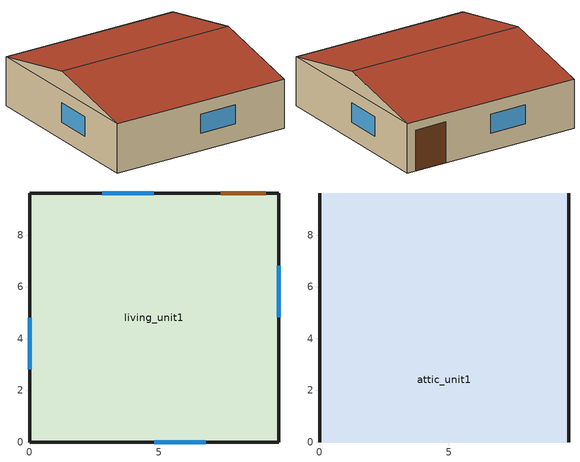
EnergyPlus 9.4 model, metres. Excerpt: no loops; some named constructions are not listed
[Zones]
living_unit1
 floor ground (Interior Floor): 0,0 0,9.63 9.63,9.63 9.63,0 z0.12
 wall outside (Exterior Wall): 0,0 9.63,0 9.63,9.63 0,9.63 0,0 z0.12:2.7
 window (Exterior Window): 4.82,0 6.82,0 / 4.81,9.63 2.81,9.63 / 9.63,4.82 9.63,6.82 / 0,4.81 0,2.81 z1.04:2.04
 door (Exterior Door): 9.13,9.63 7.39,9.63 z0.12:2.26
 ceiling to attic_unit1 (Interior Ceiling): 0,0 9.63,0 9.63,9.63 0,9.63 z2.7
attic_unit1
 wall outside (Gable_end): 9.63,0,2.7 9.63,9.63,2.7 9.63,4.82,3.7; 0,9.63,2.7 0,0,2.7 0,4.82,3.7
 roof outside (Exterior Roof): 0,0,2.7 9.63,0,2.7 9.63,4.82,3.7 0,4.82,3.7; 9.63,9.63,2.7 0,9.63,2.7 0,4.82,3.7 9.63,4.82,3.7
[Schedule:Day:List]
Week26Day3CooktopSch: No, 15, 0, 0, 0, 0, 0, 0, 0, 0, 0, 0, 0, 0, 0, 0, 0, 0, 0, 0, 0, 0, 0, 0, 0, 0, 0, 0, 0, 0, 0, 0, 0, 0, 0, 0, 0, 0, 0, 0, 0, 0, 0, 0, 0, 0, 0, 0, 0, 0, 0, 0, 0, 0, 0, 1, 0, 0, 0, 0, 0, 0, 0, 0, 0, 0, 0, 0, 0, 0, 0, 0, 0, 0, 0, 0, 0, 0, 0, 0, 0, 0, 0, 0, 0, 0, 0, 0, 0, 0, 0, 0, 0, 0, 0, 0, 0, 0
Week26Day4CooktopSch; Week41Day6CooktopSch: No, 15, 0, 0, 0, 0, 0, 0, 0, 0, 0, 0, 0, 0, 0, 0, 0, 0, 0, 0, 0, 0, 0, 0, 0, 0, 0, 0, 0, 0, 0, 0, 0, 0, 0, 0, 0, 0, 0, 0, 0, 0, 0, 0, 0, 0, 0, 0, 0, 0, 0, 0, 0, 0, 0, 0, 0, 0, 0, 0, 0, 0, 0, 0, 0, 0, 0, 1, 0, 0, 0, 0, 0, 0, 0, 0, 0, 0, 0, 0, 0, 0, 0, 0, 0, 0, 0, 0, 0, 0, 0, 0, 0, 0, 0, 0, 0, 0
Week27Day0CooktopSch; Week37Day6CooktopSch; Week44Day1CooktopSch; Week51Day4CooktopSch; Week1Day3Oven1Sch: No, 15, 0, 0, 0, 0, 0, 0, 0, 0, 0, 0, 0, 0, 0, 0, 0, 0, 0, 0, 0, 0, 0, 0, 0, 0, 0, 0, 0, 0, 0, 0, 0, 0, 1, 0, 0, 0, 0, 0, 0, 0, 0, 0, 0, 0, 0, 0, 0, 0, 0, 0, 0, 0, 0, 0, 0, 0, 0, 0, 0, 0, 0, 0, 0, 0, 0, 0, 0, 0, 0, 0, 0, 0, 0, 0, 0, 0, 0, 0, 0, 0, 0, 0, 0, 0, 0, 0, 0, 0, 0, 0, 0, 0, 0, 0, 0, 0
Week27Day2CooktopSch; Week27Day4CooktopSch; Week38Day2CooktopSch; Week50Day2CooktopSch: No, 15, 0, 0, 0, 0, 0, 0, 0, 0, 0, 0, 0, 0, 0, 0, 0, 0, 0, 0, 0, 0, 0, 0, 0, 0, 0, 0, 0, 0, 0, 0, 0, 0, 0, 0, 0, 0, 0, 0, 0, 0, 0, 0, 0, 0, 0, 0, 0, 0, 0, 0, 0, 0, 0, 0, 0, 0, 0, 0, 0, 0, 0, 0, 0, 0, 0, 0, 0, 0, 1, 1, 0, 0, 0, 0, 0, 0, 0, 0, 0, 0, 0, 0, 0, 0, 0, 0, 0, 0, 0, 0, 0, 0, 0, 0, 0, 0
Week27Day3CooktopSch: No, 15, 0, 0, 0, 0, 0, 0, 0, 0, 0, 0, 0, 0, 0, 0, 0, 0, 0, 0, 0, 0, 0, 0, 0, 0, 0, 0, 0, 0, 0, 0, 0, 0, 0, 0, 0, 0, 0, 0, 0, 0, 0, 0, 0, 0, 0, 0, 0, 0, 0, 0, 0, 0, 0, 0, 0, 0, 0, 0, 0, 1, 0, 0, 0, 0, 0, 0, 0, 0, 0, 0, 0, 0, 0, 0, 0, 0, 0, 0, 0, 0, 0, 0, 0, 0, 0, 0, 0, 0, 0, 0, 0, 0, 0, 0, 0, 0
Week27Day5CooktopSch: No, 15, 0, 0, 0, 0, 0, 0, 0, 0, 0, 0, 0, 0, 0, 0, 0, 0, 0, 0, 0, 0, 0, 0, 0, 0, 0, 0, 0, 0, 0, 0, 0, 0, 0, 0, 0, 0, 0, 0, 0, 0, 0, 0, 0, 0, 1, 0, 0, 0, 0, 0, 0, 0, 0, 0, 0, 0, 0, 0, 0, 0, 0, 0, 0, 0, 0, 1, 0, 0, 0, 0, 0, 0, 0, 0, 0, 0, 0, 0, 0, 0, 0, 0, 0, 0, 0, 0, 0, 0, 0, 0, 0, 0, 0, 0, 0, 0
Week27Day6CooktopSch; Week44Day0CooktopSch: No, 15, 0, 0, 0, 0, 0, 0, 0, 0, 0, 0, 0, 0, 0, 0, 0, 0, 0, 0, 0, 0, 0, 0, 0, 0, 0, 0, 0, 0, 0, 0, 0, 0, 0, 0, 0, 0, 1, 0, 0, 0, 0, 0, 0, 0, 0, 0, 0, 0, 0, 0, 0, 0, 0, 0, 0, 0, 0, 0, 0, 0, 0, 0, 0, 0, 0, 0, 0, 0, 0, 0, 0, 0, 0, 0, 0, 0, 0, 0, 0, 0, 0, 0, 0, 0, 0, 0, 0, 0, 0, 0, 0, 0, 0, 0, 0, 0
Week28Day0CooktopSch: No, 15, 0, 0, 0, 0, 0, 0, 0, 0, 0, 0, 0, 0, 0, 0, 0, 0, 0, 0, 0, 0, 0, 0, 0, 0, 0, 0, 0, 0, 0, 0, 0, 0, 0, 0, 0, 0, 0, 0, 0, 0, 0, 0, 0, 0, 0, 0, 0, 0, 0, 0, 0, 0, 0, 0, 0, 0, 0, 0, 0, 0, 0, 0, 0, 0, 0, 1, 0, 0, 0, 0, 0, 0, 0, 1, 1, 0, 0, 0, 0, 0, 0, 0, 0, 0, 0, 0, 0, 0, 0, 0, 0, 0, 0, 0, 0, 0
Week28Day5CooktopSch: No, 15, 0, 0, 0, 0, 0, 0, 0, 0, 0, 0, 0, 0, 0, 0, 0, 0, 0, 0, 0, 0, 0, 0, 0, 0, 0, 0, 0, 0, 0, 0, 0, 0, 0, 0, 0, 0, 0, 0, 0, 0, 0, 0, 0, 0, 0, 0, 0, 0, 1, 0, 0, 0, 0, 0, 0, 0, 0, 0, 0, 0, 0, 0, 0, 0, 0, 0, 0, 0, 0, 0, 0, 0, 0, 0, 0, 0, 0, 0, 0, 0, 0, 0, 0, 0, 0, 0, 0, 0, 0, 0, 0, 0, 0, 0, 0, 0
Week28Day6CooktopSch: No, 15, 0, 0, 0, 0, 0, 0, 0, 0, 0, 0, 0, 0, 0, 0, 0, 0, 0, 0, 0, 0, 0, 0, 0, 0, 0, 0, 0, 0, 0, 0, 0, 0, 0, 0, 0, 0, 0, 0, 0, 0, 0, 0, 0, 0, 0, 0, 0, 0, 0, 0, 0, 0, 0, 0, 0, 0, 0, 0, 0, 0, 0, 0, 0, 0, 0, 0, 0, 1, 0, 0, 0, 0, 0, 0, 0, 0, 0, 0, 0, 0, 0, 0, 0, 0, 0, 0, 0, 0, 0, 0, 0, 0, 0, 0, 0, 0
Week29Day1CooktopSch: No, 15, 0, 0, 0, 0, 0, 0, 0, 0, 0, 0, 0, 0, 0, 0, 0, 0, 0, 0, 0, 0, 0, 0, 0, 0, 0, 0, 0, 0, 0, 0, 0, 0, 0, 0, 0, 0, 0, 0, 0, 0, 1, 0, 0, 0, 0, 0, 0, 0, 1, 0, 0, 0, 0, 0, 0, 0, 0, 0, 0, 0, 0, 0, 0, 0, 0, 0, 0, 0, 0, 0, 0, 0, 0, 0, 0, 0, 0, 0, 0, 0, 0, 0, 0, 0, 0, 0, 0, 0, 0, 0, 0, 0, 0, 0, 0, 0
Week29Day3CooktopSch: No, 15, 0, 0, 0, 0, 0, 0, 0, 0, 0, 0, 0, 0, 0, 0, 0, 0, 0, 0, 0, 0, 0, 0, 0, 0, 1, 0, 0, 0, 0, 0, 0, 0, 1, 0, 0, 0, 0, 0, 0, 0, 0, 0, 0, 0, 0, 0, 0, 0, 0, 0, 0, 0, 0, 0, 0, 0, 0, 0, 0, 0, 0, 0, 0, 0, 0, 0, 0, 0, 0, 0, 0, 0, 0, 0, 1, 1, 0, 0, 0, 0, 0, 0, 0, 0, 0, 0, 0, 0, 0, 0, 0, 0, 0, 0, 0, 0
Week30Day0CooktopSch: No, 15, 0, 0, 0, 0, 0, 0, 0, 0, 0, 0, 0, 0, 0, 0, 0, 0, 0, 0, 0, 0, 0, 0, 0, 0, 0, 0, 0, 0, 0, 0, 0, 0, 0, 0, 0, 0, 0, 0, 0, 0, 0, 0, 0, 0, 0, 0, 0, 0, 0, 1, 0, 0, 0, 0, 0, 0, 0, 0, 0, 0, 0, 0, 0, 0, 0, 0, 0, 0, 0, 0, 0, 0, 0, 0, 0, 0, 0, 0, 0, 0, 0, 0, 0, 0, 0, 0, 0, 0, 0, 0, 0, 0, 0, 0, 0, 0
Week30Day2CooktopSch; Week51Day0CooktopSch: No, 15, 0, 0, 0, 0, 0, 0, 0, 0, 0, 0, 0, 0, 0, 0, 0, 0, 0, 0, 0, 0, 0, 0, 0, 0, 0, 0, 0, 0, 0, 0, 0, 0, 0, 0, 0, 0, 0, 0, 0, 0, 0, 0, 0, 0, 0, 0, 0, 0, 0, 0, 0, 0, 0, 0, 0, 0, 0, 0, 0, 0, 0, 0, 0, 0, 0, 0, 0, 0, 0, 0, 0, 0, 0, 0, 0, 0, 1, 1, 0, 0, 0, 0, 0, 0, 0, 0, 0, 0, 0, 0, 0, 0, 0, 0, 0, 0
Week30Day4CooktopSch; Week39Day4CooktopSch; Week43Day6CooktopSch: No, 15, 0, 0, 0, 0, 0, 0, 0, 0, 0, 0, 0, 0, 0, 0, 0, 0, 0, 0, 0, 0, 0, 0, 0, 0, 0, 0, 0, 0, 0, 0, 0, 0, 0, 0, 0, 0, 0, 0, 0, 0, 0, 0, 0, 0, 0, 0, 0, 0, 0, 0, 0, 0, 0, 0, 0, 0, 0, 0, 0, 0, 0, 1, 0, 0, 0, 0, 0, 0, 0, 0, 0, 0, 0, 0, 0, 0, 0, 0, 0, 0, 0, 0, 0, 0, 0, 0, 0, 0, 0, 0, 0, 0, 0, 0, 0, 0
Week30Day5CooktopSch; Week39Day1CooktopSch: No, 15, 0, 0, 0, 0, 0, 0, 0, 0, 0, 0, 0, 0, 0, 0, 0, 0, 1, 0, 0, 0, 0, 0, 0, 0, 0, 0, 0, 0, 0, 0, 0, 0, 0, 0, 0, 0, 0, 0, 0, 0, 0, 0, 0, 0, 0, 0, 0, 0, 0, 0, 0, 0, 0, 0, 0, 0, 0, 0, 0, 0, 0, 0, 0, 0, 0, 0, 0, 0, 0, 0, 0, 0, 0, 0, 0, 0, 0, 0, 0, 0, 0, 0, 0, 0, 0, 0, 0, 0, 0, 0, 0, 0, 0, 0, 0, 0
Week30Day6CooktopSch; Week42Day5CooktopSch: No, 15, 0, 0, 0, 0, 0, 0, 0, 0, 0, 0, 0, 0, 0, 0, 0, 0, 0, 0, 0, 0, 0, 0, 0, 0, 0, 0, 0, 0, 0, 0, 0, 0, 0, 0, 0, 0, 0, 0, 0, 0, 0, 0, 0, 0, 0, 0, 0, 0, 0, 0, 0, 0, 0, 0, 0, 0, 0, 0, 0, 0, 1, 0, 0, 0, 0, 0, 0, 0, 0, 0, 0, 0, 0, 0, 0, 0, 0, 0, 0, 0, 0, 0, 0, 0, 0, 0, 0, 0, 0, 0, 0, 0, 0, 0, 0, 0
Week31Day0CooktopSch: No, 15, 0, 0, 0, 0, 0, 0, 0, 0, 0, 0, 0, 0, 0, 0, 0, 0, 0, 0, 0, 0, 0, 0, 0, 0, 0, 0, 0, 0, 0, 0, 0, 0, 0, 1, 0, 0, 1, 0, 0, 0, 0, 0, 0, 0, 0, 0, 0, 0, 0, 0, 0, 0, 0, 0, 0, 0, 0, 0, 0, 0, 0, 0, 0, 0, 0, 0, 0, 0, 0, 0, 0, 0, 0, 0, 0, 0, 0, 0, 0, 0, 0, 0, 0, 0, 0, 0, 0, 0, 0, 0, 0, 0, 0, 0, 0, 0
Week31Day1CooktopSch: No, 15, 0, 0, 0, 0, 0, 0, 0, 0, 0, 0, 0, 0, 0, 0, 0, 0, 0, 0, 0, 0, 0, 0, 0, 0, 1, 0, 0, 0, 0, 0, 0, 0, 0, 0, 0, 0, 0, 0, 0, 0, 0, 0, 0, 0, 0, 0, 0, 0, 0, 0, 0, 0, 0, 0, 0, 0, 1, 0, 0, 0, 0, 0, 0, 0, 0, 0, 0, 0, 0, 0, 0, 0, 0, 0, 0, 0, 0, 0, 0, 0, 0, 0, 0, 0, 0, 0, 0, 0, 0, 0, 0, 0, 0, 0, 0, 0
Week31Day2CooktopSch: No, 15, 0, 0, 0, 0, 0, 0, 0, 0, 0, 0, 0, 0, 0, 0, 0, 0, 0, 0, 0, 0, 0, 0, 0, 0, 0, 0, 0, 0, 0, 0, 0, 0, 0, 0, 1, 0, 0, 0, 0, 0, 0, 0, 0, 0, 0, 0, 0, 0, 0, 0, 0, 0, 0, 0, 0, 0, 0, 0, 0, 0, 0, 0, 0, 0, 0, 0, 0, 0, 0, 0, 0, 0, 0, 0, 0, 0, 0, 0, 0, 0, 0, 0, 0, 0, 0, 0, 0, 0, 0, 0, 0, 0, 0, 0, 0, 0
Week31Day3CooktopSch: No, 15, 0, 0, 0, 0, 0, 0, 0, 0, 0, 0, 0, 0, 0, 0, 0, 0, 0, 0, 0, 0, 0, 0, 0, 0, 0, 0, 0, 0, 0, 0, 0, 0, 0, 0, 1, 0, 1, 0, 0, 0, 0, 0, 0, 0, 0, 0, 0, 0, 0, 0, 0, 0, 0, 0, 0, 0, 0, 0, 0, 0, 0, 0, 1, 0, 0, 0, 1, 0, 0, 0, 0, 0, 0, 0, 0, 0, 1, 1, 0, 0, 0, 0, 0, 0, 0, 0, 0, 0, 0, 0, 0, 0, 0, 0, 0, 0
Week31Day5CooktopSch: No, 15, 0, 0, 0, 0, 0, 0, 0, 0, 0, 0, 0, 0, 0, 0, 0, 0, 0, 0, 0, 0, 0, 0, 0, 0, 0, 0, 0, 0, 0, 0, 0, 0, 0, 0, 0, 0, 0, 0, 0, 0, 0, 0, 0, 0, 0, 0, 0, 0, 0, 0, 0, 0, 0, 0, 0, 0, 0, 0, 0, 0, 0, 0, 0, 0, 0, 0, 0, 0, 0, 0, 0, 0, 0, 0, 0, 0, 0, 0, 0, 0, 0, 0, 1, 1, 0, 0, 0, 0, 0, 0, 0, 0, 0, 0, 0, 0
Week31Day6CooktopSch: No, 15, 0, 0, 0, 0, 0, 0, 0, 0, 0, 0, 0, 0, 0, 0, 0, 0, 0, 0, 0, 0, 0, 0, 0, 0, 0, 0, 0, 0, 0, 0, 0, 0, 0, 0, 0, 0, 0, 0, 0, 0, 0, 0, 0, 0, 1, 0, 0, 1, 0, 0, 0, 0, 1, 0, 0, 0, 0, 0, 0, 0, 0, 0, 0, 0, 0, 0, 0, 0, 0, 0, 0, 0, 1, 1, 0, 0, 0, 0, 0, 0, 0, 0, 0, 0, 0, 0, 0, 0, 0, 0, 0, 0, 0, 0, 0, 0
Week32Day1CooktopSch; Week47Day2CooktopSch: No, 15, 0, 0, 0, 0, 0, 0, 0, 0, 0, 0, 0, 0, 0, 0, 0, 0, 0, 0, 0, 0, 0, 0, 0, 1, 0, 0, 0, 0, 0, 0, 0, 0, 0, 0, 0, 0, 0, 0, 0, 0, 0, 0, 0, 0, 0, 0, 0, 0, 0, 0, 0, 0, 0, 0, 0, 0, 0, 0, 0, 0, 0, 0, 0, 0, 0, 0, 0, 0, 0, 0, 0, 0, 0, 0, 0, 0, 0, 0, 0, 0, 0, 0, 0, 0, 0, 0, 0, 0, 0, 0, 0, 0, 0, 0, 0, 0
Week32Day2CooktopSch: No, 15, 0, 0, 0, 0, 0, 0, 0, 0, 0, 0, 0, 0, 0, 0, 0, 0, 0, 0, 0, 0, 0, 0, 0, 0, 0, 0, 0, 0, 0, 0, 0, 1, 0, 0, 0, 0, 1, 0, 0, 0, 0, 0, 0, 0, 0, 0, 0, 0, 0, 0, 0, 0, 0, 0, 0, 0, 0, 0, 0, 0, 0, 0, 0, 0, 0, 0, 0, 0, 0, 0, 0, 0, 0, 0, 0, 0, 0, 0, 0, 0, 0, 0, 0, 0, 0, 0, 0, 0, 0, 0, 0, 0, 0, 0, 0, 0
Week32Day3CooktopSch: No, 15, 0, 0, 0, 0, 0, 0, 0, 0, 0, 0, 0, 0, 0, 0, 0, 0, 0, 0, 0, 0, 0, 0, 0, 0, 0, 0, 0, 0, 0, 0, 0, 0, 0, 0, 0, 1, 1, 0, 0, 0, 0, 0, 0, 0, 0, 0, 0, 0, 0, 0, 0, 0, 0, 0, 0, 0, 0, 0, 0, 0, 0, 0, 0, 0, 0, 0, 0, 0, 0, 0, 0, 0, 0, 0, 0, 0, 0, 0, 0, 0, 0, 0, 0, 0, 0, 0, 0, 0, 0, 0, 0, 0, 0, 0, 0, 0
Week34Day2CooktopSch: No, 15, 0, 0, 0, 0, 0, 0, 0, 0, 0, 0, 0, 0, 0, 0, 0, 0, 0, 0, 0, 0, 0, 0, 0, 0, 0, 0, 0, 0, 0, 0, 0, 0, 0, 0, 0, 0, 0, 0, 0, 0, 0, 0, 0, 0, 0, 0, 0, 0, 0, 0, 0, 0, 0, 0, 0, 0, 0, 0, 0, 0, 0, 0, 0, 0, 0, 0, 0, 0, 0, 0, 0, 1, 1, 0, 0, 0, 0, 0, 0, 0, 0, 0, 0, 0, 0, 0, 0, 0, 0, 0, 0, 0, 0, 0, 0, 0
Week34Day3CooktopSch; Week50Day4CooktopSch: No, 15, 0, 0, 0, 0, 0, 0, 0, 0, 0, 0, 0, 0, 0, 0, 0, 0, 0, 0, 0, 0, 0, 0, 0, 0, 0, 0, 0, 0, 0, 0, 0, 0, 0, 0, 0, 0, 0, 0, 0, 0, 0, 0, 0, 0, 0, 0, 0, 0, 0, 0, 0, 0, 0, 0, 0, 0, 0, 0, 0, 0, 0, 0, 0, 0, 0, 0, 0, 0, 0, 1, 1, 0, 0, 0, 0, 0, 0, 0, 0, 0, 0, 0, 0, 0, 0, 0, 0, 0, 0, 0, 0, 0, 0, 0, 0, 0
Week34Day4CooktopSch; Week39Day2CooktopSch; Week3Day0Oven1Sch: No, 15, 0, 0, 0, 0, 0, 0, 0, 0, 0, 0, 0, 0, 0, 0, 0, 0, 0, 0, 0, 0, 0, 0, 0, 0, 0, 0, 0, 0, 0, 0, 0, 0, 0, 0, 0, 0, 0, 0, 1, 0, 0, 0, 0, 0, 0, 0, 0, 0, 0, 0, 0, 0, 0, 0, 0, 0, 0, 0, 0, 0, 0, 0, 0, 0, 0, 0, 0, 0, 0, 0, 0, 0, 0, 0, 0, 0, 0, 0, 0, 0, 0, 0, 0, 0, 0, 0, 0, 0, 0, 0, 0, 0, 0, 0, 0, 0
Week35Day0CooktopSch: No, 15, 0, 0, 0, 0, 0, 0, 0, 0, 0, 0, 0, 0, 0, 0, 0, 0, 0, 0, 0, 0, 0, 0, 0, 0, 0, 0, 0, 0, 0, 0, 1, 0, 0, 0, 0, 0, 0, 0, 0, 0, 0, 0, 0, 0, 0, 0, 0, 0, 0, 0, 0, 0, 0, 1, 0, 0, 0, 0, 0, 0, 0, 0, 0, 0, 0, 0, 0, 0, 0, 0, 0, 0, 0, 0, 0, 0, 0, 0, 0, 0, 0, 0, 0, 0, 0, 0, 0, 0, 0, 0, 0, 0, 0, 0, 0, 0
Week35Day3CooktopSch; Week2Day1Oven1Sch: No, 15, 0, 0, 0, 0, 0, 0, 0, 0, 0, 0, 0, 0, 0, 0, 0, 0, 0, 0, 0, 0, 0, 0, 0, 0, 0, 0, 0, 0, 0, 0, 0, 0, 0, 0, 0, 0, 0, 0, 0, 0, 0, 0, 0, 0, 0, 0, 0, 0, 0, 0, 0, 0, 0, 0, 0, 0, 0, 0, 0, 0, 0, 0, 0, 0, 1, 0, 0, 0, 0, 0, 0, 0, 0, 0, 0, 0, 0, 0, 0, 0, 0, 0, 0, 0, 0, 0, 0, 0, 0, 0, 0, 0, 0, 0, 0, 0
Week35Day5CooktopSch: No, 15, 0, 0, 0, 0, 0, 0, 0, 0, 0, 0, 0, 0, 0, 0, 0, 0, 0, 0, 0, 0, 0, 0, 0, 0, 0, 0, 0, 0, 0, 0, 0, 0, 0, 0, 0, 0, 0, 0, 0, 0, 0, 0, 0, 0, 0, 0, 0, 0, 0, 0, 0, 0, 0, 0, 0, 0, 0, 0, 0, 0, 0, 0, 0, 0, 0, 0, 0, 0, 0, 0, 0, 0, 0, 0, 1, 1, 0, 0, 0, 0, 0, 0, 0, 0, 0, 0, 0, 0, 0, 0, 0, 0, 0, 0, 0, 0
Week36Day0CooktopSch: No, 15, 0, 0, 0, 0, 0, 0, 0, 0, 0, 0, 0, 0, 0, 0, 0, 0, 0, 0, 0, 0, 0, 0, 0, 0, 0, 0, 0, 0, 1, 0, 0, 0, 0, 0, 0, 0, 0, 0, 1, 0, 0, 0, 0, 0, 0, 0, 0, 0, 0, 0, 0, 0, 0, 0, 0, 0, 0, 0, 0, 0, 0, 0, 0, 0, 0, 0, 0, 0, 0, 1, 1, 0, 0, 0, 0, 0, 0, 0, 0, 0, 0, 0, 0, 0, 0, 0, 0, 0, 0, 0, 0, 0, 0, 0, 0, 0
Week36Day1CooktopSch: No, 15, 0, 0, 0, 0, 0, 0, 0, 0, 0, 0, 0, 0, 0, 0, 0, 0, 0, 0, 0, 0, 0, 0, 0, 0, 0, 0, 1, 0, 0, 0, 0, 0, 0, 0, 0, 0, 0, 0, 0, 0, 0, 0, 1, 0, 0, 0, 0, 0, 0, 0, 0, 1, 0, 0, 0, 0, 0, 0, 0, 0, 0, 0, 1, 0, 0, 1, 0, 0, 0, 0, 0, 0, 0, 0, 0, 0, 0, 0, 0, 0, 0, 0, 0, 0, 0, 0, 0, 0, 0, 0, 0, 0, 0, 0, 0, 0
Week36Day2CooktopSch: No, 15, 0, 0, 0, 0, 0, 0, 0, 0, 0, 0, 0, 0, 0, 0, 0, 0, 0, 0, 0, 0, 0, 0, 0, 0, 0, 0, 0, 0, 0, 0, 0, 0, 0, 0, 0, 0, 0, 0, 0, 0, 0, 0, 0, 0, 1, 0, 0, 0, 0, 0, 0, 0, 0, 0, 0, 0, 0, 0, 0, 0, 0, 0, 1, 0, 0, 0, 1, 1, 0, 0, 1, 1, 0, 0, 0, 0, 0, 0, 0, 0, 0, 0, 0, 0, 0, 0, 0, 0, 0, 0, 0, 0, 0, 0, 0, 0
Week36Day3CooktopSch: No, 15, 0, 0, 0, 0, 0, 0, 0, 0, 0, 0, 0, 0, 0, 0, 0, 0, 0, 0, 0, 0, 0, 0, 0, 0, 0, 0, 0, 0, 0, 1, 0, 0, 0, 0, 0, 0, 1, 0, 0, 0, 0, 0, 0, 0, 0, 0, 0, 0, 0, 1, 0, 0, 0, 0, 0, 0, 0, 0, 0, 0, 0, 0, 0, 0, 1, 0, 0, 0, 0, 0, 1, 1, 0, 0, 0, 0, 0, 0, 0, 0, 0, 0, 1, 1, 0, 0, 0, 0, 0, 0, 0, 0, 0, 0, 0, 0
Week36Day4CooktopSch: No, 15, 0, 0, 0, 0, 0, 0, 0, 0, 0, 0, 0, 0, 0, 0, 0, 0, 0, 0, 0, 0, 0, 0, 0, 0, 0, 0, 0, 0, 0, 0, 1, 0, 0, 0, 0, 0, 0, 0, 0, 0, 0, 0, 0, 0, 1, 0, 0, 0, 0, 0, 0, 0, 0, 0, 0, 0, 0, 0, 1, 0, 0, 0, 0, 0, 0, 0, 0, 0, 0, 0, 0, 0, 0, 0, 0, 0, 0, 0, 0, 0, 0, 0, 0, 0, 0, 0, 0, 0, 0, 0, 0, 0, 0, 0, 0, 0
Week36Day5CooktopSch: No, 15, 0, 0, 0, 0, 0, 0, 0, 0, 0, 0, 0, 0, 0, 0, 0, 0, 0, 0, 0, 0, 0, 0, 0, 0, 0, 0, 0, 0, 0, 0, 0, 0, 1, 0, 0, 1, 0, 0, 0, 0, 0, 0, 0, 0, 1, 0, 0, 0, 0, 0, 0, 0, 0, 0, 0, 0, 0, 0, 0, 0, 1, 0, 0, 0, 0, 0, 0, 0, 0, 0, 0, 0, 0, 0, 0, 0, 0, 0, 0, 0, 0, 0, 0, 0, 0, 0, 0, 0, 0, 0, 0, 0, 0, 0, 0, 0
Week36Day6CooktopSch: No, 15, 0, 0, 0, 0, 0, 0, 0, 0, 0, 0, 0, 0, 0, 0, 0, 0, 0, 0, 0, 0, 0, 0, 0, 0, 1, 0, 0, 0, 0, 0, 0, 0, 0, 0, 0, 0, 0, 0, 1, 0, 0, 0, 0, 0, 0, 0, 0, 0, 0, 0, 0, 0, 1, 0, 0, 0, 0, 0, 0, 0, 0, 0, 0, 0, 1, 0, 0, 0, 0, 0, 0, 0, 0, 0, 0, 0, 0, 0, 0, 0, 0, 0, 0, 0, 0, 0, 0, 0, 0, 0, 0, 0, 0, 0, 0, 0
Week37Day0CooktopSch: No, 15, 0, 0, 0, 0, 0, 0, 0, 0, 0, 0, 0, 0, 0, 0, 0, 0, 0, 0, 0, 0, 0, 0, 0, 0, 0, 0, 0, 0, 1, 0, 0, 0, 0, 0, 0, 0, 0, 0, 0, 0, 1, 0, 0, 0, 0, 0, 0, 0, 0, 0, 0, 0, 0, 0, 0, 0, 0, 0, 0, 0, 0, 0, 0, 0, 0, 0, 0, 0, 0, 0, 0, 0, 0, 0, 0, 0, 0, 0, 0, 0, 0, 0, 0, 0, 0, 0, 0, 0, 0, 0, 0, 0, 0, 0, 0, 0
Week37Day2CooktopSch: No, 15, 0, 0, 0, 0, 0, 0, 0, 0, 0, 0, 0, 0, 0, 0, 0, 0, 0, 0, 0, 0, 0, 0, 0, 0, 0, 0, 0, 0, 1, 0, 0, 0, 0, 0, 0, 0, 0, 0, 0, 0, 0, 0, 0, 0, 0, 0, 0, 0, 0, 0, 0, 0, 0, 1, 1, 0, 0, 0, 0, 0, 0, 0, 0, 0, 0, 0, 0, 0, 0, 0, 0, 0, 0, 0, 0, 0, 0, 0, 0, 0, 0, 0, 1, 1, 0, 0, 0, 0, 0, 0, 0, 0, 0, 0, 0, 0
Week37Day3CooktopSch: No, 15, 0, 0, 0, 0, 0, 0, 0, 0, 0, 0, 0, 0, 0, 0, 0, 0, 0, 0, 0, 0, 0, 0, 0, 0, 0, 0, 0, 0, 0, 0, 0, 0, 0, 0, 1, 0, 0, 0, 0, 0, 0, 0, 0, 0, 0, 0, 0, 0, 0, 0, 0, 0, 0, 0, 0, 0, 0, 0, 0, 0, 0, 0, 0, 0, 0, 0, 0, 0, 0, 0, 1, 1, 0, 0, 0, 0, 0, 0, 0, 0, 0, 0, 0, 0, 0, 0, 0, 0, 0, 0, 0, 0, 0, 0, 0, 0
Week37Day4CooktopSch: No, 15, 0, 0, 0, 0, 0, 0, 0, 0, 0, 0, 0, 0, 0, 0, 0, 0, 0, 0, 0, 0, 0, 0, 0, 0, 0, 0, 0, 0, 0, 0, 0, 0, 0, 0, 0, 0, 0, 0, 0, 0, 0, 0, 0, 0, 0, 0, 0, 0, 0, 0, 0, 0, 1, 0, 0, 0, 0, 0, 0, 0, 0, 0, 0, 0, 0, 0, 0, 0, 0, 0, 0, 0, 0, 0, 0, 0, 0, 0, 0, 0, 0, 0, 0, 0, 0, 0, 0, 0, 0, 0, 0, 0, 0, 0, 0, 0
Week37Day5CooktopSch: No, 15, 0, 0, 0, 0, 0, 0, 0, 0, 0, 0, 0, 0, 0, 0, 0, 0, 0, 0, 0, 0, 0, 0, 0, 0, 0, 0, 0, 0, 0, 0, 0, 0, 0, 0, 0, 0, 0, 0, 0, 0, 0, 0, 0, 0, 1, 0, 0, 0, 0, 0, 0, 0, 0, 0, 0, 0, 0, 0, 0, 0, 0, 0, 0, 0, 0, 0, 1, 0, 1, 1, 0, 1, 1, 0, 0, 0, 0, 0, 0, 0, 0, 0, 0, 0, 0, 0, 0, 0, 0, 0, 0, 0, 0, 0, 0, 0
Week38Day1CooktopSch; Week43Day5CooktopSch; Week48Day3CooktopSch; Week50Day5CooktopSch: No, 15, 0, 0, 0, 0, 0, 0, 0, 0, 0, 0, 0, 0, 0, 0, 0, 0, 0, 0, 0, 0, 0, 0, 0, 0, 1, 0, 0, 0, 0, 0, 0, 0, 0, 0, 0, 0, 0, 0, 0, 0, 0, 0, 0, 0, 0, 0, 0, 0, 0, 0, 0, 0, 0, 0, 0, 0, 0, 0, 0, 0, 0, 0, 0, 0, 0, 0, 0, 0, 0, 0, 0, 0, 0, 0, 0, 0, 0, 0, 0, 0, 0, 0, 0, 0, 0, 0, 0, 0, 0, 0, 0, 0, 0, 0, 0, 0
Week38Day3CooktopSch: No, 15, 0, 0, 0, 0, 0, 0, 0, 0, 0, 0, 0, 0, 0, 0, 0, 0, 0, 0, 0, 0, 0, 0, 0, 0, 0, 0, 0, 0, 0, 0, 0, 0, 0, 0, 0, 0, 0, 0, 0, 0, 0, 0, 0, 0, 0, 0, 0, 0, 0, 0, 0, 0, 0, 0, 1, 0, 0, 0, 0, 0, 1, 0, 0, 0, 0, 0, 0, 0, 0, 0, 0, 0, 0, 0, 0, 0, 0, 0, 0, 0, 0, 0, 0, 0, 0, 0, 0, 0, 0, 0, 0, 0, 0, 0, 0, 0
Week38Day6CooktopSch: No, 15, 0, 0, 0, 0, 0, 0, 0, 0, 0, 0, 0, 0, 0, 0, 0, 0, 0, 0, 0, 0, 0, 0, 0, 0, 0, 0, 0, 0, 1, 0, 0, 0, 0, 0, 0, 0, 0, 0, 0, 0, 0, 0, 0, 0, 0, 0, 0, 0, 0, 0, 0, 0, 0, 0, 0, 0, 0, 0, 0, 0, 0, 0, 0, 1, 0, 0, 0, 0, 0, 1, 1, 0, 0, 0, 0, 0, 0, 0, 0, 0, 0, 0, 0, 0, 0, 0, 0, 0, 0, 0, 0, 0, 0, 0, 0, 0
Week39Day0CooktopSch: No, 15, 0, 0, 0, 0, 0, 0, 0, 0, 0, 0, 0, 0, 0, 0, 0, 0, 0, 0, 0, 0, 0, 0, 0, 0, 0, 0, 0, 0, 0, 0, 0, 0, 0, 0, 0, 0, 0, 0, 0, 0, 0, 0, 0, 1, 0, 0, 0, 0, 0, 0, 0, 0, 0, 0, 0, 0, 0, 0, 0, 0, 0, 0, 0, 0, 0, 0, 0, 0, 0, 0, 0, 0, 0, 0, 0, 0, 0, 0, 0, 0, 0, 0, 0, 0, 0, 0, 0, 0, 0, 0, 0, 0, 0, 0, 0, 0
Week39Day3CooktopSch: No, 15, 0, 0, 0, 0, 0, 0, 0, 0, 0, 0, 0, 0, 0, 0, 0, 0, 0, 0, 0, 0, 0, 0, 0, 0, 0, 0, 0, 0, 1, 0, 0, 0, 0, 0, 1, 0, 0, 0, 0, 0, 0, 0, 0, 0, 0, 0, 0, 0, 0, 0, 0, 0, 1, 0, 0, 0, 0, 0, 0, 0, 0, 0, 0, 0, 0, 0, 0, 1, 0, 0, 0, 0, 0, 0, 0, 0, 0, 0, 0, 0, 0, 0, 0, 0, 0, 0, 0, 0, 0, 0, 0, 0, 0, 0, 0, 0
Week39Day5CooktopSch: No, 15, 0, 0, 0, 0, 0, 0, 0, 0, 0, 0, 0, 0, 0, 0, 0, 0, 0, 0, 0, 0, 0, 0, 0, 0, 0, 0, 0, 0, 0, 0, 0, 1, 0, 0, 0, 0, 0, 0, 0, 0, 0, 0, 0, 0, 0, 0, 0, 0, 0, 0, 0, 0, 0, 0, 0, 0, 0, 0, 0, 0, 0, 0, 0, 0, 0, 0, 0, 0, 0, 0, 0, 0, 0, 0, 0, 0, 0, 0, 0, 0, 0, 0, 0, 0, 0, 0, 0, 0, 0, 0, 0, 0, 0, 0, 0, 0
Week39Day6CooktopSch; Week40Day5CooktopSch: No, 15, 0, 0, 0, 0, 0, 0, 0, 0, 0, 0, 0, 0, 0, 0, 0, 0, 0, 0, 0, 0, 0, 0, 0, 0, 0, 0, 0, 0, 0, 0, 0, 0, 0, 1, 0, 0, 0, 0, 0, 0, 0, 0, 0, 0, 0, 0, 0, 0, 0, 0, 0, 0, 0, 0, 0, 0, 0, 0, 0, 0, 0, 0, 0, 0, 0, 0, 0, 0, 0, 0, 0, 0, 0, 0, 0, 0, 0, 0, 0, 0, 0, 0, 0, 0, 0, 0, 0, 0, 0, 0, 0, 0, 0, 0, 0, 0
Week40Day2CooktopSch: No, 15, 0, 0, 0, 0, 0, 0, 0, 0, 0, 0, 0, 0, 0, 0, 0, 0, 0, 0, 0, 0, 0, 0, 0, 0, 0, 0, 0, 0, 0, 0, 1, 0, 0, 0, 0, 0, 1, 0, 0, 0, 0, 0, 0, 0, 0, 0, 0, 0, 0, 0, 0, 0, 0, 0, 0, 0, 0, 0, 0, 0, 0, 0, 0, 0, 0, 0, 0, 0, 0, 0, 0, 0, 0, 0, 0, 0, 0, 0, 0, 0, 0, 0, 0, 0, 0, 0, 0, 0, 0, 0, 0, 0, 0, 0, 0, 0
Week41Day1CooktopSch: No, 15, 0, 0, 0, 0, 0, 0, 0, 0, 0, 0, 0, 0, 0, 0, 0, 0, 0, 0, 0, 0, 0, 0, 0, 0, 0, 0, 0, 0, 0, 0, 0, 0, 0, 0, 0, 0, 0, 0, 0, 0, 0, 0, 0, 0, 0, 0, 0, 0, 0, 0, 0, 0, 0, 0, 0, 0, 0, 0, 0, 0, 0, 0, 0, 0, 0, 0, 0, 0, 0, 0, 0, 0, 0, 0, 0, 0, 0, 0, 1, 1, 0, 0, 0, 0, 0, 0, 0, 0, 0, 0, 0, 0, 0, 0, 0, 0
Week41Day5CooktopSch: No, 15, 0, 0, 0, 0, 0, 0, 0, 0, 0, 0, 0, 0, 0, 0, 0, 0, 0, 0, 0, 0, 0, 0, 0, 0, 0, 0, 1, 0, 0, 0, 0, 0, 0, 0, 0, 0, 0, 0, 0, 0, 0, 0, 0, 0, 0, 0, 0, 0, 0, 0, 0, 0, 0, 0, 0, 0, 0, 0, 0, 0, 0, 0, 0, 0, 0, 0, 0, 0, 0, 0, 0, 0, 0, 0, 0, 0, 0, 0, 0, 0, 0, 0, 0, 0, 0, 0, 0, 0, 0, 0, 0, 0, 0, 0, 0, 0
Week42Day0CooktopSch: No, 15, 0, 0, 0, 0, 0, 0, 0, 0, 0, 0, 0, 0, 0, 0, 0, 0, 0, 0, 0, 0, 0, 0, 0, 0, 0, 0, 0, 0, 0, 0, 0, 0, 0, 0, 1, 0, 0, 0, 0, 0, 0, 0, 0, 1, 0, 0, 0, 0, 0, 0, 0, 0, 0, 0, 0, 0, 1, 0, 0, 0, 0, 0, 0, 0, 0, 0, 0, 0, 0, 0, 0, 0, 1, 1, 0, 0, 0, 0, 0, 0, 0, 0, 0, 0, 0, 0, 0, 0, 0, 0, 0, 0, 0, 0, 0, 0
Week42Day1CooktopSch: No, 15, 0, 0, 0, 0, 0, 0, 0, 0, 0, 0, 0, 0, 0, 0, 0, 0, 0, 0, 0, 0, 0, 0, 0, 0, 0, 0, 0, 0, 0, 0, 0, 0, 0, 0, 0, 0, 0, 0, 0, 0, 0, 0, 0, 0, 0, 0, 0, 0, 0, 0, 0, 0, 1, 0, 0, 0, 0, 0, 0, 0, 0, 0, 0, 0, 0, 0, 0, 0, 0, 0, 0, 0, 0, 0, 0, 0, 1, 1, 0, 0, 0, 0, 0, 0, 0, 0, 0, 0, 0, 0, 0, 0, 0, 0, 0, 0
Week42Day2CooktopSch: No, 15, 0, 0, 0, 0, 0, 0, 0, 0, 0, 0, 0, 0, 0, 0, 0, 0, 0, 0, 0, 0, 0, 0, 0, 0, 1, 0, 0, 0, 0, 1, 0, 0, 0, 0, 0, 0, 0, 0, 0, 0, 0, 0, 0, 0, 0, 0, 0, 0, 0, 0, 0, 0, 0, 0, 0, 0, 1, 0, 0, 0, 0, 0, 0, 0, 0, 0, 0, 0, 0, 0, 0, 0, 0, 0, 0, 0, 0, 0, 0, 0, 0, 0, 0, 0, 1, 1, 0, 0, 0, 0, 0, 0, 0, 0, 0, 0
Week42Day3CooktopSch: No, 15, 0, 0, 0, 0, 0, 0, 0, 0, 0, 0, 0, 0, 0, 0, 0, 0, 0, 0, 0, 0, 0, 0, 0, 0, 0, 0, 0, 0, 0, 0, 0, 0, 0, 0, 0, 0, 0, 0, 0, 0, 0, 0, 0, 0, 0, 0, 0, 0, 0, 0, 0, 0, 0, 0, 0, 0, 0, 0, 0, 0, 0, 0, 0, 0, 0, 0, 0, 0, 0, 0, 1, 1, 0, 0, 0, 0, 0, 0, 0, 0, 0, 0, 0, 0, 0, 0, 0, 0, 0, 0, 0, 0, 0, 0, 0, 0
Week42Day4CooktopSch: No, 15, 0, 0, 0, 0, 0, 0, 0, 0, 0, 0, 0, 0, 0, 0, 0, 0, 0, 0, 0, 0, 0, 0, 0, 0, 0, 0, 0, 0, 1, 0, 0, 0, 0, 0, 0, 0, 0, 0, 0, 0, 0, 0, 0, 0, 0, 0, 0, 0, 0, 0, 0, 0, 0, 0, 0, 0, 0, 0, 0, 0, 0, 0, 0, 0, 1, 0, 0, 1, 0, 0, 0, 0, 0, 0, 0, 0, 0, 0, 0, 0, 0, 1, 1, 0, 0, 0, 0, 0, 0, 0, 0, 0, 0, 0, 0, 0
Week42Day6CooktopSch: No, 15, 0, 0, 0, 0, 0, 0, 0, 0, 0, 0, 0, 0, 0, 0, 0, 0, 0, 0, 0, 0, 0, 0, 0, 0, 0, 0, 0, 0, 1, 0, 1, 0, 0, 0, 0, 0, 0, 0, 0, 0, 0, 0, 0, 0, 1, 0, 0, 0, 0, 0, 0, 0, 1, 0, 0, 0, 0, 0, 0, 0, 0, 0, 0, 0, 0, 0, 0, 0, 0, 0, 1, 1, 0, 0, 0, 0, 0, 0, 0, 0, 0, 0, 0, 0, 0, 0, 0, 0, 0, 0, 0, 0, 0, 0, 0, 0
Week43Day0CooktopSch: No, 15, 0, 0, 0, 0, 0, 0, 0, 0, 0, 0, 0, 0, 0, 0, 0, 0, 0, 0, 0, 0, 0, 0, 0, 0, 0, 0, 0, 0, 0, 0, 0, 0, 0, 0, 0, 0, 0, 0, 0, 0, 0, 1, 1, 0, 0, 0, 0, 0, 1, 1, 0, 0, 0, 0, 0, 0, 0, 0, 0, 0, 0, 0, 1, 0, 0, 0, 0, 0, 0, 0, 0, 0, 0, 0, 0, 0, 0, 0, 0, 0, 0, 0, 0, 0, 0, 0, 0, 0, 0, 0, 0, 0, 0, 0, 0, 0
Week43Day1CooktopSch: No, 15, 0, 0, 0, 0, 0, 0, 0, 0, 0, 0, 0, 0, 0, 0, 0, 0, 0, 0, 0, 0, 0, 0, 0, 0, 0, 0, 0, 0, 0, 0, 1, 0, 0, 1, 0, 0, 0, 0, 0, 0, 0, 0, 0, 0, 0, 0, 0, 0, 0, 1, 0, 0, 0, 0, 0, 0, 0, 0, 0, 0, 0, 0, 0, 0, 0, 0, 0, 0, 0, 0, 0, 0, 0, 0, 0, 0, 0, 0, 0, 0, 0, 0, 0, 0, 0, 0, 0, 0, 0, 0, 0, 0, 0, 0, 0, 0
Week43Day2CooktopSch: No, 15, 0, 0, 0, 0, 0, 0, 0, 0, 0, 0, 0, 0, 0, 0, 0, 0, 1, 0, 0, 0, 1, 0, 0, 0, 0, 0, 0, 0, 0, 0, 0, 0, 1, 0, 0, 0, 1, 0, 0, 0, 0, 0, 0, 0, 0, 0, 0, 0, 0, 0, 0, 0, 0, 0, 0, 0, 0, 0, 0, 0, 0, 0, 0, 0, 0, 0, 0, 0, 0, 0, 0, 0, 0, 1, 1, 0, 0, 0, 0, 0, 0, 0, 0, 0, 0, 0, 0, 0, 0, 0, 0, 0, 0, 0, 0, 0
Week43Day3CooktopSch: No, 15, 0, 0, 0, 0, 0, 0, 0, 0, 0, 0, 0, 0, 0, 0, 0, 0, 0, 0, 0, 0, 0, 0, 1, 0, 0, 0, 0, 0, 0, 0, 0, 0, 0, 0, 0, 0, 0, 0, 0, 0, 0, 0, 0, 0, 0, 0, 0, 0, 0, 0, 0, 0, 0, 0, 0, 0, 0, 0, 0, 0, 0, 0, 1, 0, 0, 0, 0, 0, 0, 0, 0, 0, 0, 0, 0, 0, 0, 0, 0, 0, 0, 0, 0, 0, 0, 0, 0, 0, 0, 0, 0, 0, 0, 0, 0, 0
Week43Day4CooktopSch: No, 15, 0, 0, 0, 0, 0, 0, 0, 0, 0, 0, 0, 0, 0, 0, 0, 0, 0, 0, 0, 0, 0, 0, 1, 0, 0, 0, 0, 0, 0, 0, 0, 0, 0, 0, 0, 0, 0, 0, 0, 0, 0, 0, 0, 0, 0, 0, 0, 0, 0, 0, 0, 0, 0, 0, 0, 0, 0, 0, 0, 0, 0, 0, 0, 0, 0, 0, 1, 0, 0, 0, 0, 0, 1, 1, 0, 0, 0, 0, 0, 0, 0, 0, 0, 0, 0, 0, 0, 0, 0, 0, 0, 0, 0, 0, 0, 0
Week44Day2CooktopSch: No, 15, 0, 0, 0, 0, 0, 0, 0, 0, 0, 0, 0, 0, 0, 0, 0, 0, 0, 0, 0, 0, 0, 0, 0, 0, 0, 0, 0, 0, 0, 0, 0, 0, 0, 0, 0, 0, 0, 0, 0, 0, 0, 0, 0, 0, 0, 0, 0, 0, 0, 0, 0, 0, 0, 0, 0, 0, 0, 0, 0, 0, 0, 0, 0, 0, 0, 0, 1, 0, 0, 0, 0, 0, 0, 0, 0, 0, 0, 0, 0, 0, 0, 0, 0, 0, 0, 0, 0, 0, 0, 0, 0, 0, 0, 0, 0, 0
Week46Day1CooktopSch: No, 15, 0, 0, 0, 0, 0, 0, 0, 0, 0, 0, 0, 0, 0, 0, 0, 0, 0, 0, 0, 0, 1, 0, 0, 0, 0, 0, 0, 0, 0, 0, 0, 0, 0, 0, 0, 0, 0, 0, 0, 0, 0, 0, 0, 0, 0, 0, 0, 0, 1, 0, 0, 0, 0, 0, 0, 0, 0, 0, 0, 0, 0, 0, 0, 0, 0, 0, 0, 0, 0, 0, 0, 0, 0, 0, 0, 0, 0, 0, 0, 0, 0, 0, 0, 0, 0, 0, 0, 0, 0, 0, 0, 0, 0, 0, 0, 0
Week46Day2CooktopSch: No, 15, 0, 0, 0, 0, 0, 0, 0, 0, 0, 0, 0, 0, 0, 0, 0, 0, 0, 0, 0, 0, 0, 0, 0, 0, 0, 0, 0, 0, 0, 0, 0, 0, 0, 0, 0, 0, 0, 0, 0, 0, 0, 0, 0, 0, 0, 0, 0, 0, 0, 0, 0, 1, 0, 1, 0, 0, 0, 0, 0, 0, 0, 0, 0, 0, 0, 0, 0, 0, 1, 1, 0, 0, 0, 0, 0, 0, 0, 0, 0, 0, 0, 0, 0, 0, 0, 0, 0, 0, 0, 0, 0, 0, 0, 0, 0, 0
Week46Day4CooktopSch: No, 15, 0, 0, 0, 0, 0, 0, 0, 0, 0, 0, 0, 0, 0, 0, 0, 0, 0, 0, 0, 0, 0, 0, 0, 0, 0, 0, 0, 0, 0, 0, 0, 0, 0, 0, 0, 0, 0, 0, 0, 0, 0, 0, 0, 0, 0, 0, 0, 0, 0, 0, 0, 0, 0, 0, 0, 0, 0, 0, 0, 0, 0, 0, 0, 0, 0, 0, 0, 0, 0, 0, 0, 0, 0, 0, 0, 0, 0, 1, 1, 0, 0, 0, 0, 0, 0, 0, 0, 0, 0, 0, 0, 0, 0, 0, 0, 0
Week46Day5CooktopSch: No, 15, 0, 0, 0, 0, 0, 0, 0, 0, 0, 0, 0, 0, 0, 0, 0, 0, 1, 0, 0, 0, 0, 0, 0, 0, 0, 0, 0, 0, 0, 0, 0, 0, 0, 0, 0, 0, 0, 0, 0, 0, 0, 0, 0, 0, 0, 0, 0, 0, 0, 0, 0, 0, 0, 0, 0, 0, 0, 0, 0, 0, 0, 0, 0, 0, 0, 0, 0, 0, 0, 0, 0, 0, 0, 0, 1, 1, 0, 0, 0, 0, 0, 0, 0, 0, 1, 1, 0, 0, 0, 0, 0, 0, 0, 0, 0, 0
Week46Day6CooktopSch: No, 15, 0, 0, 0, 0, 0, 0, 0, 0, 0, 0, 0, 0, 0, 0, 0, 0, 0, 0, 0, 0, 0, 0, 0, 0, 1, 1, 0, 0, 1, 0, 0, 0, 1, 0, 0, 0, 0, 0, 0, 0, 0, 0, 0, 0, 0, 0, 0, 0, 0, 0, 0, 0, 0, 0, 0, 0, 0, 0, 0, 0, 0, 0, 0, 0, 0, 0, 0, 0, 0, 0, 0, 0, 1, 1, 0, 0, 0, 0, 0, 0, 0, 0, 0, 0, 0, 0, 0, 0, 0, 0, 0, 0, 0, 0, 0, 0
Week47Day3CooktopSch: No, 15, 0, 0, 0, 0, 0, 0, 0, 0, 0, 0, 0, 0, 0, 0, 0, 0, 0, 0, 0, 0, 0, 0, 0, 0, 0, 0, 0, 0, 0, 0, 0, 0, 0, 0, 0, 0, 0, 0, 0, 0, 0, 0, 0, 0, 0, 0, 0, 0, 0, 0, 0, 0, 0, 0, 0, 0, 1, 0, 0, 0, 0, 0, 0, 0, 0, 0, 0, 0, 0, 0, 0, 0, 0, 0, 0, 0, 0, 0, 0, 0, 0, 0, 0, 0, 0, 0, 0, 0, 0, 0, 0, 0, 0, 0, 0, 0
Week48Day0CooktopSch: No, 15, 0, 0, 0, 0, 0, 0, 0, 0, 0, 0, 0, 0, 0, 0, 0, 0, 0, 0, 0, 0, 0, 0, 0, 0, 0, 0, 0, 0, 0, 0, 0, 0, 0, 0, 0, 0, 0, 0, 0, 0, 0, 0, 0, 0, 0, 0, 0, 0, 0, 0, 0, 0, 0, 0, 0, 0, 0, 0, 0, 0, 0, 0, 0, 1, 1, 0, 0, 0, 0, 0, 0, 0, 0, 0, 0, 0, 0, 0, 0, 0, 0, 0, 0, 0, 0, 0, 0, 0, 0, 0, 0, 0, 0, 0, 0, 0
Week48Day1CooktopSch: No, 15, 0, 0, 0, 0, 0, 0, 0, 0, 0, 0, 0, 0, 0, 0, 0, 0, 0, 0, 0, 0, 0, 0, 0, 0, 1, 0, 0, 0, 0, 0, 0, 0, 0, 0, 0, 0, 0, 0, 0, 0, 0, 0, 0, 0, 0, 0, 0, 1, 0, 0, 0, 0, 0, 0, 0, 0, 0, 0, 0, 0, 0, 0, 0, 0, 0, 0, 0, 0, 1, 1, 0, 0, 0, 0, 0, 0, 0, 0, 0, 0, 0, 0, 0, 0, 0, 0, 0, 0, 0, 0, 0, 0, 0, 0, 0, 0
Week48Day2CooktopSch: No, 15, 0, 0, 0, 0, 0, 0, 0, 0, 0, 0, 0, 0, 0, 0, 0, 0, 0, 0, 0, 0, 0, 0, 1, 0, 0, 0, 0, 0, 0, 0, 0, 0, 0, 0, 0, 0, 0, 0, 0, 0, 0, 0, 0, 0, 1, 1, 0, 0, 0, 0, 0, 0, 0, 0, 0, 0, 0, 0, 1, 0, 0, 0, 0, 0, 0, 0, 0, 0, 0, 0, 0, 0, 1, 1, 0, 0, 0, 0, 0, 0, 0, 0, 0, 0, 0, 0, 0, 0, 0, 0, 0, 0, 0, 0, 0, 0
Week48Day5CooktopSch: No, 15, 0, 0, 0, 0, 0, 0, 0, 0, 0, 0, 0, 0, 0, 0, 0, 0, 0, 0, 0, 0, 0, 0, 0, 0, 0, 0, 0, 0, 0, 0, 0, 0, 0, 0, 0, 0, 1, 0, 0, 0, 0, 0, 0, 0, 0, 0, 0, 0, 0, 0, 0, 0, 0, 0, 0, 0, 0, 0, 1, 0, 0, 0, 0, 0, 0, 0, 0, 0, 0, 0, 0, 0, 0, 0, 0, 0, 0, 0, 0, 0, 0, 0, 0, 0, 0, 0, 0, 0, 0, 0, 0, 0, 0, 0, 0, 0
Week48Day6CooktopSch: No, 15, 0, 0, 0, 0, 0, 0, 0, 0, 0, 0, 0, 0, 0, 0, 0, 0, 0, 0, 0, 0, 0, 0, 0, 0, 0, 0, 0, 0, 0, 0, 0, 0, 0, 0, 0, 0, 1, 0, 0, 0, 0, 0, 0, 0, 0, 0, 0, 0, 0, 0, 0, 0, 0, 0, 0, 0, 0, 0, 0, 0, 0, 0, 0, 0, 0, 0, 0, 0, 0, 1, 1, 0, 0, 0, 0, 0, 0, 0, 0, 0, 0, 0, 0, 0, 0, 0, 0, 0, 0, 0, 0, 0, 0, 0, 0, 0
Week49Day0CooktopSch: No, 15, 0, 0, 0, 0, 0, 0, 0, 0, 0, 0, 0, 0, 0, 0, 0, 0, 0, 0, 0, 0, 0, 0, 0, 0, 0, 1, 0, 0, 0, 0, 0, 0, 0, 0, 0, 0, 0, 0, 0, 0, 0, 0, 0, 0, 0, 0, 0, 0, 0, 0, 0, 0, 0, 0, 0, 0, 0, 0, 0, 1, 0, 0, 0, 0, 0, 0, 0, 0, 0, 0, 0, 0, 0, 0, 0, 1, 1, 0, 0, 0, 0, 0, 0, 0, 0, 0, 0, 0, 0, 0, 0, 0, 0, 0, 0, 0
Week49Day1CooktopSch: No, 15, 0, 0, 0, 0, 0, 0, 0, 0, 0, 0, 0, 0, 0, 0, 0, 0, 0, 0, 0, 0, 0, 0, 0, 0, 0, 0, 0, 0, 0, 0, 0, 0, 0, 0, 0, 0, 0, 0, 0, 0, 0, 0, 0, 0, 0, 0, 0, 0, 0, 0, 0, 0, 0, 0, 0, 0, 0, 0, 0, 0, 0, 0, 0, 0, 0, 0, 0, 0, 0, 0, 0, 0, 0, 0, 0, 0, 0, 0, 0, 0, 0, 0, 0, 0, 0, 0, 1, 1, 0, 0, 0, 0, 0, 0, 0, 0
Week49Day3CooktopSch: No, 15, 0, 0, 0, 0, 0, 0, 0, 0, 0, 0, 0, 0, 0, 0, 0, 0, 0, 0, 0, 0, 0, 0, 0, 0, 0, 0, 0, 0, 0, 0, 0, 0, 0, 0, 0, 0, 0, 0, 0, 1, 0, 0, 0, 0, 0, 0, 0, 0, 0, 0, 0, 0, 0, 0, 0, 0, 0, 0, 0, 0, 0, 0, 0, 0, 0, 0, 0, 0, 0, 0, 0, 0, 0, 0, 0, 0, 0, 0, 0, 0, 0, 0, 0, 0, 0, 0, 0, 0, 0, 0, 0, 0, 0, 0, 0, 0
Week49Day4CooktopSch: No, 15, 0, 0, 0, 0, 0, 0, 0, 0, 0, 0, 0, 0, 0, 0, 0, 0, 0, 0, 0, 0, 0, 0, 0, 0, 0, 0, 0, 0, 0, 0, 0, 0, 0, 0, 0, 0, 0, 0, 0, 0, 0, 0, 0, 0, 0, 0, 0, 0, 0, 0, 0, 0, 1, 0, 0, 0, 0, 0, 0, 0, 0, 0, 0, 0, 0, 1, 0, 0, 0, 0, 0, 0, 0, 0, 0, 0, 0, 0, 0, 0, 0, 0, 0, 0, 0, 0, 0, 0, 0, 0, 0, 0, 0, 0, 0, 0
Week49Day5CooktopSch: No, 15, 0, 0, 0, 0, 0, 0, 0, 0, 0, 0, 0, 0, 0, 0, 0, 0, 0, 0, 0, 0, 0, 0, 0, 0, 0, 0, 0, 0, 1, 0, 0, 0, 1, 0, 0, 0, 0, 0, 0, 0, 0, 0, 0, 0, 0, 0, 0, 0, 0, 0, 0, 1, 0, 0, 0, 0, 0, 0, 0, 0, 0, 0, 0, 0, 1, 0, 0, 0, 0, 0, 0, 0, 0, 0, 0, 0, 0, 0, 0, 0, 0, 0, 0, 0, 0, 0, 0, 0, 0, 0, 0, 0, 0, 0, 0, 0
Week49Day6CooktopSch: No, 15, 0, 0, 0, 0, 0, 0, 0, 0, 0, 0, 0, 0, 0, 0, 0, 0, 0, 0, 0, 0, 1, 0, 0, 0, 0, 0, 0, 0, 0, 1, 0, 0, 0, 0, 0, 0, 0, 0, 0, 0, 0, 0, 0, 0, 0, 0, 0, 0, 0, 0, 0, 0, 0, 0, 0, 0, 0, 0, 0, 0, 0, 0, 0, 0, 0, 0, 0, 0, 0, 0, 1, 1, 0, 1, 1, 0, 0, 0, 0, 0, 0, 0, 0, 0, 0, 0, 0, 0, 0, 0, 0, 0, 0, 0, 0, 0
Week50Day0CooktopSch: No, 15, 0, 0, 0, 0, 0, 0, 0, 0, 0, 0, 0, 0, 0, 0, 0, 0, 0, 0, 0, 0, 0, 0, 0, 0, 0, 0, 0, 0, 0, 0, 0, 0, 0, 0, 0, 0, 0, 0, 0, 0, 0, 0, 0, 0, 0, 0, 0, 0, 0, 0, 0, 0, 0, 0, 0, 0, 0, 0, 0, 0, 0, 0, 0, 0, 0, 0, 0, 0, 0, 0, 0, 0, 1, 1, 0, 0, 0, 0, 0, 0, 0, 0, 0, 0, 0, 0, 0, 0, 0, 0, 0, 0, 0, 0, 0, 0
Week50Day1CooktopSch: No, 15, 0, 0, 0, 0, 0, 0, 0, 0, 0, 0, 0, 0, 0, 0, 0, 0, 0, 0, 0, 0, 0, 0, 0, 0, 0, 0, 1, 0, 0, 0, 0, 0, 0, 0, 0, 0, 0, 0, 0, 0, 0, 0, 0, 0, 0, 0, 0, 0, 0, 0, 0, 0, 0, 0, 0, 0, 0, 0, 0, 0, 0, 0, 0, 1, 0, 0, 0, 0, 0, 0, 0, 0, 0, 0, 0, 0, 0, 0, 0, 0, 0, 0, 0, 0, 0, 0, 0, 0, 0, 0, 0, 0, 0, 0, 0, 0
Week51Day1CooktopSch: No, 15, 0, 0, 0, 0, 0, 0, 0, 0, 0, 0, 0, 0, 0, 0, 0, 0, 0, 0, 0, 0, 0, 0, 0, 0, 1, 0, 0, 0, 0, 0, 0, 0, 0, 0, 0, 0, 0, 0, 0, 0, 0, 0, 0, 0, 0, 0, 0, 0, 0, 0, 1, 0, 0, 0, 0, 0, 0, 0, 0, 0, 0, 0, 0, 0, 0, 0, 0, 0, 0, 0, 0, 0, 0, 0, 0, 0, 0, 0, 0, 0, 0, 0, 0, 0, 0, 0, 0, 0, 0, 0, 0, 0, 0, 0, 0, 0
Week51Day2CooktopSch: No, 15, 0, 0, 0, 0, 0, 0, 0, 0, 0, 0, 0, 0, 0, 0, 0, 0, 0, 0, 0, 0, 0, 0, 0, 0, 0, 0, 0, 0, 0, 0, 0, 0, 0, 0, 0, 0, 0, 0, 0, 0, 0, 0, 0, 0, 0, 0, 0, 0, 0, 0, 0, 0, 0, 0, 0, 0, 0, 0, 0, 0, 0, 0, 0, 1, 0, 0, 0, 0, 0, 0, 0, 0, 0, 0, 0, 0, 0, 0, 0, 0, 0, 0, 0, 0, 0, 0, 0, 0, 0, 0, 0, 0, 0, 0, 0, 0
Week51Day3CooktopSch; Week3Day4Oven1Sch: No, 15, 0, 0, 0, 0, 0, 0, 0, 0, 0, 0, 0, 0, 0, 0, 0, 0, 0, 0, 0, 0, 0, 0, 0, 0, 0, 0, 0, 0, 1, 0, 0, 0, 0, 0, 0, 0, 0, 0, 0, 0, 0, 0, 0, 0, 0, 0, 0, 0, 0, 0, 0, 0, 0, 0, 0, 0, 0, 0, 0, 0, 0, 0, 0, 0, 0, 0, 0, 0, 0, 0, 0, 0, 0, 0, 0, 0, 0, 0, 0, 0, 0, 0, 0, 0, 0, 0, 0, 0, 0, 0, 0, 0, 0, 0, 0, 0
Week51Day6CooktopSch: No, 15, 0, 0, 0, 0, 0, 0, 0, 0, 0, 0, 0, 0, 0, 0, 0, 0, 0, 0, 0, 0, 0, 0, 0, 0, 0, 1, 0, 0, 0, 0, 0, 0, 0, 0, 0, 0, 0, 0, 0, 0, 0, 0, 0, 0, 0, 0, 0, 0, 0, 0, 0, 0, 0, 0, 0, 0, 0, 0, 0, 0, 0, 0, 0, 0, 0, 0, 1, 0, 0, 0, 0, 0, 0, 0, 0, 0, 0, 0, 0, 0, 0, 0, 0, 0, 0, 0, 0, 0, 0, 0, 0, 0, 0, 0, 0, 0
Week2Day2Oven1Sch: No, 15, 0, 0, 0, 0, 0, 0, 0, 0, 0, 0, 0, 0, 0, 0, 0, 0, 0, 0, 0, 0, 0, 0, 0, 0, 0, 0, 0, 0, 0, 0, 0, 0, 0, 0, 1, 1, 0, 0, 0, 0, 0, 0, 0, 0, 0, 0, 0, 0, 0, 0, 0, 0, 0, 0, 0, 0, 0, 0, 0, 0, 0, 0, 0, 0, 0, 0, 0, 0, 0, 0, 0, 0, 0, 0, 0, 0, 0, 0, 0, 0, 1, 1, 1, 0, 0, 0, 0, 0, 0, 0, 0, 0, 0, 0, 0, 0
Week3Day6Oven1Sch: No, 15, 0, 0, 0, 0, 0, 0, 0, 0, 0, 0, 0, 0, 0, 0, 0, 0, 0, 0, 0, 0, 0, 0, 0, 0, 0, 0, 0, 0, 0, 0, 0, 0, 0, 0, 0, 0, 0, 0, 0, 0, 0, 1, 0, 0, 0, 0, 0, 0, 0, 0, 0, 0, 0, 0, 0, 0, 0, 0, 0, 0, 0, 0, 0, 0, 0, 0, 0, 0, 0, 0, 0, 0, 0, 0, 0, 0, 0, 0, 0, 0, 0, 0, 0, 0, 0, 0, 0, 0, 0, 0, 0, 0, 0, 0, 0, 0
Week4Day1Oven1Sch: No, 15, 0, 0, 0, 0, 0, 0, 0, 0, 0, 0, 0, 0, 0, 0, 0, 0, 0, 0, 0, 0, 0, 0, 0, 0, 0, 0, 0, 1, 0, 0, 0, 0, 0, 0, 0, 0, 0, 0, 0, 0, 0, 0, 0, 0, 0, 0, 0, 0, 0, 0, 0, 0, 0, 0, 0, 0, 0, 0, 0, 0, 0, 0, 0, 0, 0, 0, 0, 0, 0, 0, 0, 0, 0, 0, 0, 0, 0, 0, 0, 0, 0, 0, 0, 0, 0, 0, 0, 0, 0, 0, 0, 0, 0, 0, 0, 0
Week4Day2Oven1Sch: No, 15, 0, 0, 0, 0, 0, 0, 0, 0, 0, 0, 0, 0, 0, 0, 0, 0, 0, 0, 0, 0, 0, 0, 0, 0, 0, 0, 0, 0, 0, 0, 0, 0, 0, 0, 0, 0, 0, 1, 0, 0, 0, 0, 0, 0, 0, 0, 0, 0, 0, 0, 0, 0, 0, 0, 0, 0, 0, 0, 0, 0, 0, 0, 0, 0, 0, 0, 0, 0, 0, 0, 0, 0, 0, 0, 0, 0, 0, 0, 0, 0, 0, 0, 0, 0, 0, 0, 0, 0, 0, 0, 0, 0, 0, 0, 0, 0
Week4Day4Oven1Sch: No, 15, 0, 0, 0, 0, 0, 0, 0, 0, 0, 0, 0, 0, 0, 0, 0, 0, 0, 0, 0, 0, 0, 0, 0, 0, 0, 0, 0, 0, 0, 0, 0, 0, 0, 0, 0, 0, 0, 0, 0, 0, 0, 0, 0, 0, 0, 0, 0, 0, 0, 0, 1, 0, 0, 0, 0, 0, 0, 0, 0, 0, 0, 0, 0, 0, 0, 0, 0, 0, 0, 0, 0, 0, 0, 0, 0, 0, 0, 0, 0, 0, 0, 0, 0, 0, 0, 0, 0, 0, 0, 0, 0, 0, 0, 0, 0, 0
Week4Day5Oven1Sch: No, 15, 0, 0, 0, 0, 0, 0, 0, 0, 0, 0, 0, 0, 0, 0, 0, 0, 0, 0, 0, 0, 0, 0, 0, 0, 0, 0, 0, 0, 0, 0, 0, 0, 0, 0, 0, 0, 0, 0, 0, 0, 0, 0, 1, 0, 0, 0, 0, 0, 0, 0, 0, 0, 0, 0, 0, 0, 0, 0, 0, 0, 0, 0, 0, 0, 0, 0, 0, 0, 0, 0, 0, 0, 0, 0, 0, 0, 0, 0, 0, 0, 0, 0, 0, 0, 0, 0, 0, 0, 0, 0, 0, 0, 0, 0, 0, 0
